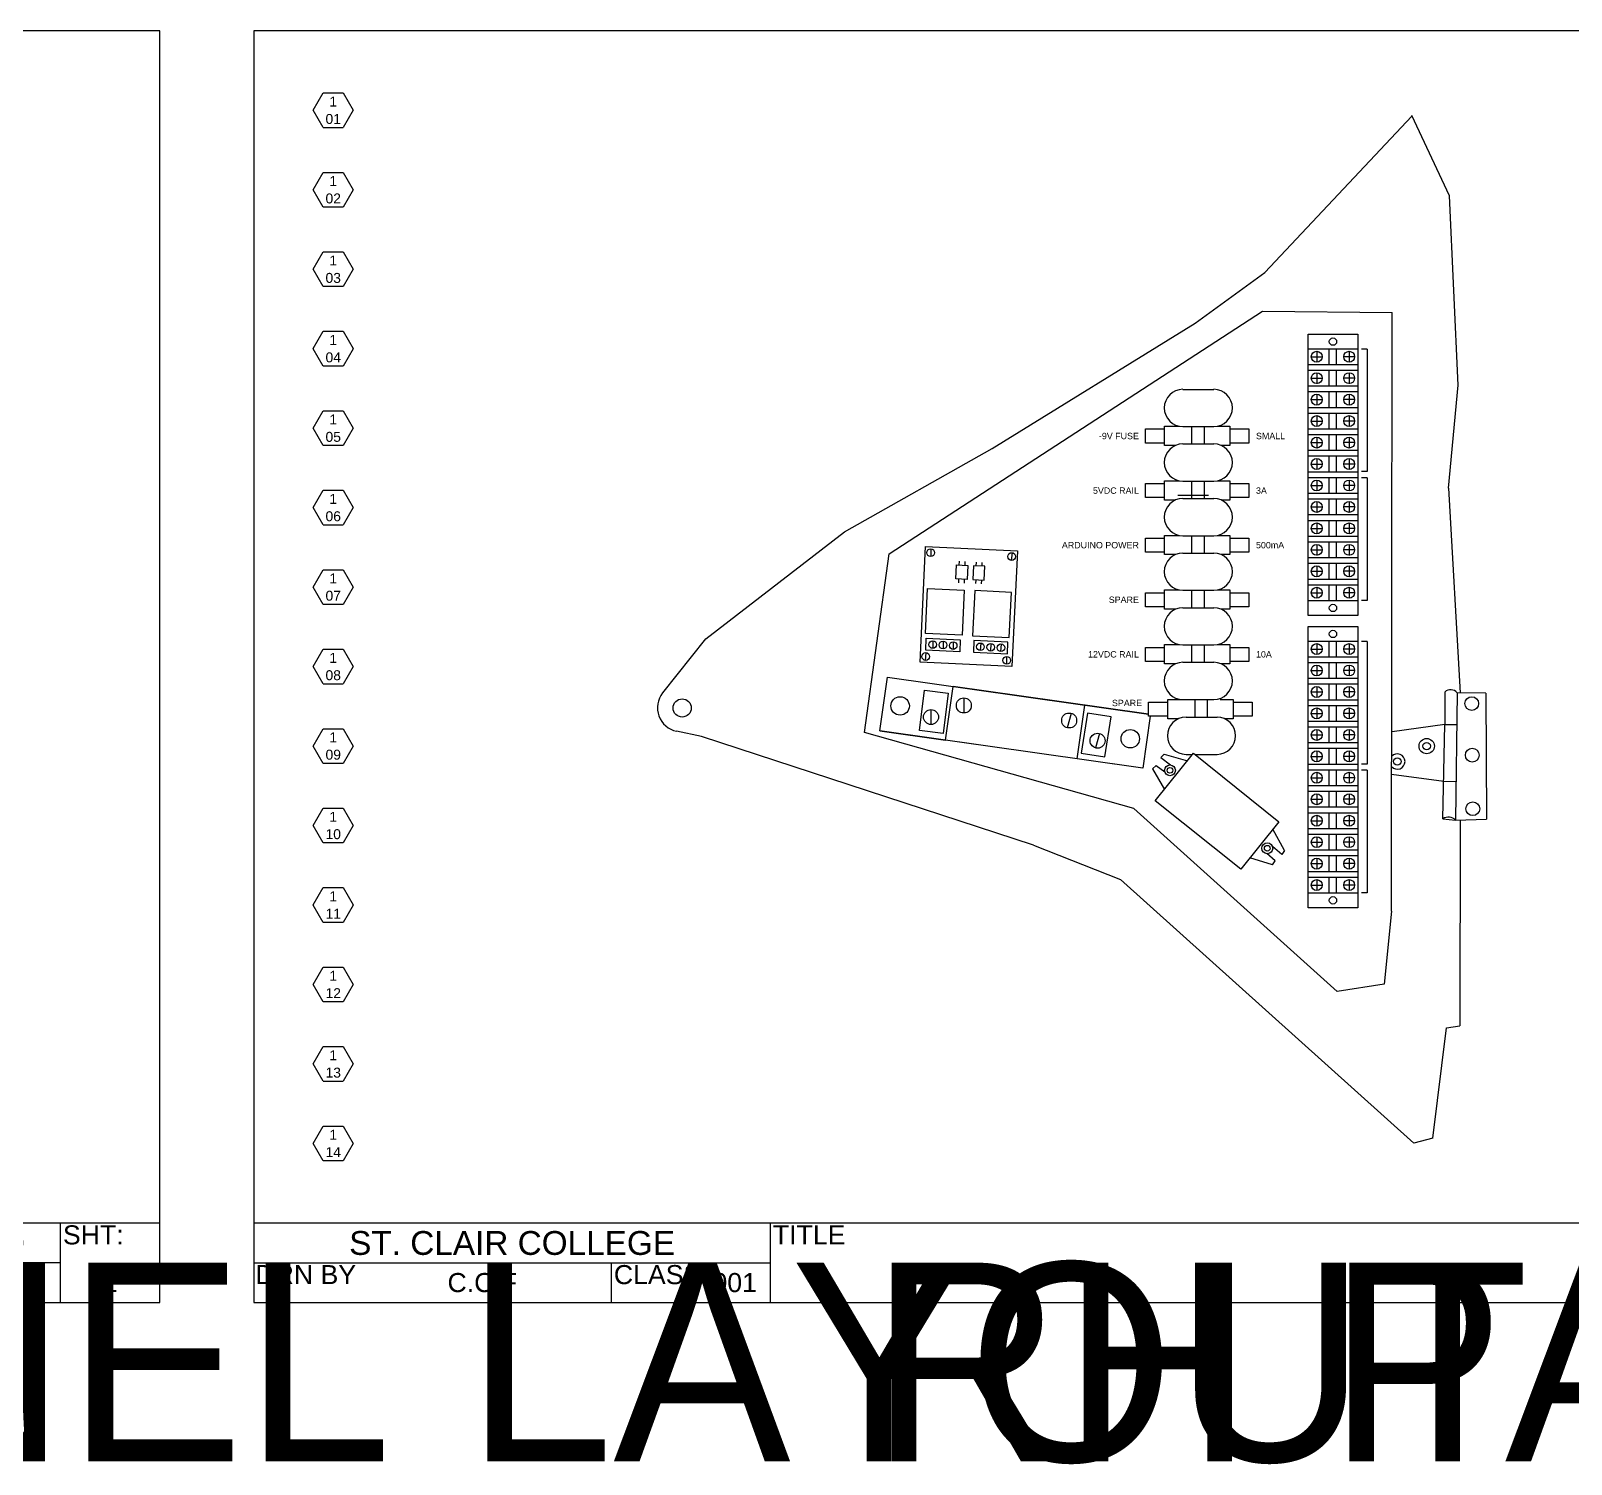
# Model space of a CAD drawing. Header units: inches. Extents: x 0 to 60.9, y -2 to 16.
# Drawn here: x 19.38 to 38.75, y -2.04 to 16 of the extents above; entities that cross this region are included whole.
import ezdxf
from ezdxf.enums import TextEntityAlignment as Align

# ---------------------------------------------------------------- set-up
doc = ezdxf.new("R2018")
doc.units = ezdxf.units.IN
doc.header["$MEASUREMENT"] = 0
doc.layers.add('DRAWING SHT', color=7, linetype='Continuous')
doc.styles.add('Annotative', font='arial.ttf')
doc.styles.get("Standard").update_dxf_attribs({"font": 'arial.ttf'})

# ---------------------------------------------------------------- blocks, each defined once
blk = doc.blocks.new('*U3')
at = {"layer": 'DRAWING SHT'}
blk.add_line((-0.126, 0), (0.126, 0), dxfattribs=at)
blk = doc.blocks.new('*U4')
at = {"layer": 'DRAWING SHT', "color": 0, "linetype": 'ByBlock', "lineweight": -2, "transparency": 16777216}
for p, rotation in [((2.856, 3.806), 59.99999999999999), ((3.235, 3.806), 300.0000000000001), ((2.856, 3.587), 120), ((3.235, 3.587), 240), ((3.046, 3.477), 180)]:
    blk.add_blockref('*U3', p, dxfattribs=dict(at, rotation=rotation))
blk.add_blockref('*U3', (3.046, 3.915), dxfattribs=at)
blk = doc.blocks.new('*U5')
at = {"layer": 'DRAWING SHT'}
blk.add_line((-0.126, 0), (0.126, 0), dxfattribs=at)
blk = doc.blocks.new('*U6')
at = {"layer": 'DRAWING SHT', "color": 0, "linetype": 'ByBlock', "lineweight": -2, "transparency": 16777216}
for p, rotation in [((2.856, 3.806), 59.99999999999999), ((3.235, 3.806), 300.0000000000001), ((2.856, 3.587), 120), ((3.235, 3.587), 240), ((3.046, 3.477), 180)]:
    blk.add_blockref('*U5', p, dxfattribs=dict(at, rotation=rotation))
blk.add_blockref('*U5', (3.046, 3.915), dxfattribs=at)
blk = doc.blocks.new('*U7')
at = {"layer": 'DRAWING SHT'}
blk.add_line((-0.126, 0), (0.126, 0), dxfattribs=at)
blk = doc.blocks.new('*U8')
at = {"layer": 'DRAWING SHT', "color": 0, "linetype": 'ByBlock', "lineweight": -2, "transparency": 16777216}
for p, rotation in [((2.856, 3.806), 59.99999999999999), ((3.235, 3.806), 300.0000000000001), ((2.856, 3.587), 120), ((3.235, 3.587), 240), ((3.046, 3.477), 180)]:
    blk.add_blockref('*U7', p, dxfattribs=dict(at, rotation=rotation))
blk.add_blockref('*U7', (3.046, 3.915), dxfattribs=at)
blk = doc.blocks.new('*U9')
at = {"layer": 'DRAWING SHT'}
blk.add_line((-0.126, 0), (0.126, 0), dxfattribs=at)
blk = doc.blocks.new('*U10')
at = {"layer": 'DRAWING SHT', "color": 0, "linetype": 'ByBlock', "lineweight": -2, "transparency": 16777216}
for p, rotation in [((2.856, 3.806), 59.99999999999999), ((3.235, 3.806), 300.0000000000001), ((2.856, 3.587), 120), ((3.235, 3.587), 240), ((3.046, 3.477), 180)]:
    blk.add_blockref('*U9', p, dxfattribs=dict(at, rotation=rotation))
blk.add_blockref('*U9', (3.046, 3.915), dxfattribs=at)
blk = doc.blocks.new('*U11')
at = {"layer": 'DRAWING SHT'}
blk.add_line((-0.126, 0), (0.126, 0), dxfattribs=at)
blk = doc.blocks.new('*U12')
at = {"layer": 'DRAWING SHT', "color": 0, "linetype": 'ByBlock', "lineweight": -2, "transparency": 16777216}
for p, rotation in [((2.856, 3.806), 59.99999999999999), ((3.235, 3.806), 300.0000000000001), ((2.856, 3.587), 120), ((3.235, 3.587), 240), ((3.046, 3.477), 180)]:
    blk.add_blockref('*U11', p, dxfattribs=dict(at, rotation=rotation))
blk.add_blockref('*U11', (3.046, 3.915), dxfattribs=at)
blk = doc.blocks.new('*U13')
at = {"layer": 'DRAWING SHT'}
blk.add_line((-0.126, 0), (0.126, 0), dxfattribs=at)
blk = doc.blocks.new('*U14')
at = {"layer": 'DRAWING SHT', "color": 0, "linetype": 'ByBlock', "lineweight": -2, "transparency": 16777216}
for p, rotation in [((2.856, 3.806), 59.99999999999999), ((3.235, 3.806), 300.0000000000001), ((2.856, 3.587), 120), ((3.235, 3.587), 240), ((3.046, 3.477), 180)]:
    blk.add_blockref('*U13', p, dxfattribs=dict(at, rotation=rotation))
blk.add_blockref('*U13', (3.046, 3.915), dxfattribs=at)
blk = doc.blocks.new('*U15')
at = {"layer": 'DRAWING SHT'}
blk.add_line((-0.126, 0), (0.126, 0), dxfattribs=at)
blk = doc.blocks.new('*U16')
at = {"layer": 'DRAWING SHT', "color": 0, "linetype": 'ByBlock', "lineweight": -2, "transparency": 16777216}
for p, rotation in [((2.856, 3.806), 59.99999999999999), ((3.235, 3.806), 300.0000000000001), ((2.856, 3.587), 120), ((3.235, 3.587), 240), ((3.046, 3.477), 180)]:
    blk.add_blockref('*U15', p, dxfattribs=dict(at, rotation=rotation))
blk.add_blockref('*U15', (3.046, 3.915), dxfattribs=at)
blk = doc.blocks.new('*U17')
at = {"layer": 'DRAWING SHT'}
blk.add_line((-0.126, 0), (0.126, 0), dxfattribs=at)
blk = doc.blocks.new('*U18')
at = {"layer": 'DRAWING SHT', "color": 0, "linetype": 'ByBlock', "lineweight": -2, "transparency": 16777216}
for p, rotation in [((2.856, 3.806), 59.99999999999999), ((3.235, 3.806), 300.0000000000001), ((2.856, 3.587), 120), ((3.235, 3.587), 240), ((3.046, 3.477), 180)]:
    blk.add_blockref('*U17', p, dxfattribs=dict(at, rotation=rotation))
blk.add_blockref('*U17', (3.046, 3.915), dxfattribs=at)
blk = doc.blocks.new('*U19')
at = {"layer": 'DRAWING SHT'}
blk.add_line((-0.126, 0), (0.126, 0), dxfattribs=at)
blk = doc.blocks.new('*U20')
at = {"layer": 'DRAWING SHT', "color": 0, "linetype": 'ByBlock', "lineweight": -2, "transparency": 16777216}
for p, rotation in [((2.856, 3.806), 59.99999999999999), ((3.235, 3.806), 300.0000000000001), ((2.856, 3.587), 120), ((3.235, 3.587), 240), ((3.046, 3.477), 180)]:
    blk.add_blockref('*U19', p, dxfattribs=dict(at, rotation=rotation))
blk.add_blockref('*U19', (3.046, 3.915), dxfattribs=at)
blk = doc.blocks.new('*U21')
at = {"layer": 'DRAWING SHT'}
blk.add_line((-0.126, 0), (0.126, 0), dxfattribs=at)
blk = doc.blocks.new('*U22')
at = {"layer": 'DRAWING SHT', "color": 0, "linetype": 'ByBlock', "lineweight": -2, "transparency": 16777216}
for p, rotation in [((2.856, 3.806), 59.99999999999999), ((3.235, 3.806), 300.0000000000001), ((2.856, 3.587), 120), ((3.235, 3.587), 240), ((3.046, 3.477), 180)]:
    blk.add_blockref('*U21', p, dxfattribs=dict(at, rotation=rotation))
blk.add_blockref('*U21', (3.046, 3.915), dxfattribs=at)
blk = doc.blocks.new('*U23')
at = {"layer": 'DRAWING SHT'}
blk.add_line((-0.126, 0), (0.126, 0), dxfattribs=at)
blk = doc.blocks.new('*U24')
at = {"layer": 'DRAWING SHT', "color": 0, "linetype": 'ByBlock', "lineweight": -2, "transparency": 16777216}
for p, rotation in [((2.856, 3.806), 59.99999999999999), ((3.235, 3.806), 300.0000000000001), ((2.856, 3.587), 120), ((3.235, 3.587), 240), ((3.046, 3.477), 180)]:
    blk.add_blockref('*U23', p, dxfattribs=dict(at, rotation=rotation))
blk.add_blockref('*U23', (3.046, 3.915), dxfattribs=at)
blk = doc.blocks.new('*U25')
at = {"layer": 'DRAWING SHT'}
blk.add_line((-0.126, 0), (0.126, 0), dxfattribs=at)
blk = doc.blocks.new('*U26')
at = {"layer": 'DRAWING SHT', "color": 0, "linetype": 'ByBlock', "lineweight": -2, "transparency": 16777216}
for p, rotation in [((2.856, 3.806), 59.99999999999999), ((3.235, 3.806), 300.0000000000001), ((2.856, 3.587), 120), ((3.235, 3.587), 240), ((3.046, 3.477), 180)]:
    blk.add_blockref('*U25', p, dxfattribs=dict(at, rotation=rotation))
blk.add_blockref('*U25', (3.046, 3.915), dxfattribs=at)
blk = doc.blocks.new('*U27')
at = {"layer": 'DRAWING SHT'}
blk.add_line((-0.126, 0), (0.126, 0), dxfattribs=at)
blk = doc.blocks.new('*U28')
at = {"layer": 'DRAWING SHT', "color": 0, "linetype": 'ByBlock', "lineweight": -2, "transparency": 16777216}
for p, rotation in [((2.856, 3.806), 59.99999999999999), ((3.235, 3.806), 300.0000000000001), ((2.856, 3.587), 120), ((3.235, 3.587), 240), ((3.046, 3.477), 180)]:
    blk.add_blockref('*U27', p, dxfattribs=dict(at, rotation=rotation))
blk.add_blockref('*U27', (3.046, 3.915), dxfattribs=at)
blk = doc.blocks.new('*U29')
at = {"layer": 'DRAWING SHT'}
blk.add_line((-0.126, 0), (0.126, 0), dxfattribs=at)
blk = doc.blocks.new('*U30')
at = {"layer": 'DRAWING SHT', "color": 0, "linetype": 'ByBlock', "lineweight": -2, "transparency": 16777216}
for p, rotation in [((2.856, 3.806), 59.99999999999999), ((3.235, 3.806), 300.0000000000001), ((2.856, 3.587), 120), ((3.235, 3.587), 240), ((3.046, 3.477), 180)]:
    blk.add_blockref('*U29', p, dxfattribs=dict(at, rotation=rotation))
blk.add_blockref('*U29', (3.046, 3.915), dxfattribs=at)
blk = doc.blocks.new('Electrical Border')
at = {"layer": 'DRAWING SHT'}
for p, q in [((0, 16), (0, 15)), ((0, 1), (21, 1)), ((6.5, 0), (6.5, 1)), ((16.75, 0), (16.75, 1)), ((19.75, 0), (19.75, 1)), ((0, 0.5), (6.5, 0.5)), ((4.5, 0), (4.5, 0.5)), ((19.75, 0.5), (16.75, 0.5)), ((21, 0), (21, 0.5))]:
    blk.add_line(p, q, dxfattribs=at)
blk.add_lwpolyline([(0, 0), (21, 0), (21, 16), (0, 16)], close=True, dxfattribs=at)
for name, p in [('*U4', (-2.046, 11.304)), ('*U6', (-2.046, 10.304)), ('*U8', (-2.046, 9.304)), ('*U10', (-2.046, 8.304)), ('*U12', (-2.046, 7.304)), ('*U14', (-2.046, 6.304)), ('*U16', (-2.046, 5.304)), ('*U18', (-2.046, 4.304)), ('*U20', (-2.046, 3.304)), ('*U22', (-2.046, 2.304)), ('*U24', (-2.046, 1.304)), ('*U26', (-2.046, 0.304)), ('*U28', (-2.046, -0.696)), ('*U30', (-2.046, -1.696))]:
    blk.add_blockref(name, p, dxfattribs=at)
for s, width, gutter_width, heights, insert, char_height, attachment_point in [('1', 0.20061, 1, [0.247], (1, 15.11), 0.125, 5), ('01', 0.20061, 1, [0.247], (1, 14.89), 0.125, 5), ('1', 0.20061, 1, [0.247], (1, 14.11), 0.125, 5), ('02', 0.20061, 1, [0.247], (1, 13.89), 0.125, 5), ('1', 0.20061, 1, [0.247], (1, 13.11), 0.125, 5), ('03', 0.20061, 1, [0.247], (1, 12.89), 0.125, 5), ('1', 0.20061, 1, [0.247], (1, 12.11), 0.125, 5), ('04', 0.20061, 1, [0.247], (1, 11.89), 0.125, 5), ('1', 0.20061, 1, [0.247], (1, 11.11), 0.125, 5), ('05', 0.20061, 1, [0.247], (1, 10.89), 0.125, 5), ('1', 0.20061, 1, [0.247], (1, 10.11), 0.125, 5), ('06', 0.20061, 1, [0.247], (1, 9.891), 0.125, 5), ('1', 0.20061, 1, [0.247], (1, 9.11), 0.125, 5), ('07', 0.20061, 1, [0.247], (1, 8.891), 0.125, 5), ('1', 0.20061, 1, [0.247], (1, 8.11), 0.125, 5), ('08', 0.20061, 1, [0.247], (1, 7.891), 0.125, 5), ('1', 0.20061, 1, [0.247], (1, 7.11), 0.125, 5), ('09', 0.20061, 1, [0.247], (1, 6.891), 0.125, 5), ('1', 0.20061, 1, [0.247], (1, 6.11), 0.125, 5), ('10', 0.20061, 1, [0.247], (1, 5.891), 0.125, 5), ('1', 0.20061, 1, [0.247], (1, 5.11), 0.125, 5), ('11', 0.20061, 1, [0.247], (1, 4.891), 0.125, 5), ('1', 0.20061, 1, [0.247], (1, 4.11), 0.125, 5), ('12', 0.20061, 1, [0.247], (1, 3.891), 0.125, 5), ('1', 0.20061, 1, [0.247], (1, 3.11), 0.125, 5), ('13', 0.20061, 1, [0.247], (1, 2.891), 0.125, 5), ('1', 0.20061, 1, [0.247], (1, 2.11), 0.125, 5), ('14', 0.20061, 1, [0.247], (1, 1.891), 0.125, 5), ('ST. CLAIR COLLEGE', 6.5, 2, [0.493], (3.25, 0.746), 0.3, 5), ('DRN BY', 4.5, 2, [0.38], (0.021, 0.47), 0.24, 1)]:
    blk.add_mtext_dynamic_manual_height_columns(s, width=width, gutter_width=gutter_width, heights=heights, dxfattribs=dict(at, insert=insert, char_height=char_height, attachment_point=attachment_point))
at = {"layer": 'DRAWING SHT', "char_height": 0.24, "width": 2, "attachment_point": 1, "style": 'Annotative'}
for s, insert in [('TITLE', (6.53, 0.97)), ('CLASS', (4.53, 0.47))]:
    blk.add_mtext(s, dxfattribs=dict(at, insert=insert))
at = {"layer": 'DRAWING SHT', "char_height": 0.24, "width": 3, "attachment_point": 1}
for s, insert in [('DATE', (16.78, 0.97)), ('SHT:', (19.78, 0.97)), ('SCALE', (16.78, 0.47))]:
    blk.add_mtext(s, dxfattribs=dict(at, insert=insert))
at = {"layer": 'DRAWING SHT'}
for tag, p in [('DATE', (18.75, 0.75)), ('DRN_BY', (2.875, 0.25)), ('CLS', (6.05, 0.25)), ('SCALE', (18.85, 0.25)), ('SHT', (20.375, 0.25))]:
    blk.add_attdef(tag, text='', height=0.24, dxfattribs=at).set_placement(p, align=Align.MIDDLE_CENTER)
at = {"layer": 'DRAWING SHT', "lineweight": 30, "flags": 104}
blk.add_attdef('TITLE', text='', height=0.24, dxfattribs=at).set_placement((7.75, 0.5), align=Align.MIDDLE_LEFT)
blk = doc.blocks.new('*U99')
for p, q in [((0.311, 0.097), (-0.311, 0.097)), ((-0.273, 0), (-0.135, 0)), ((-0.204, 0.069), (-0.204, -0.069)), ((-0.046, -0.097), (-0.046, 0.097)), ((0.046, -0.097), (0.046, 0.097)), ((0.273, 0), (0.135, 0)), ((0.204, 0.069), (0.204, -0.069)), ((-0.311, -0.097), (0.311, -0.097))]:
    blk.add_line(p, q)
for centre in [(-0.204, 0), (0.204, 0)]:
    blk.add_circle(centre, 0.0688)
blk = doc.blocks.new('*U100')
at = {"color": 0, "linetype": 'ByBlock', "lineweight": -2, "transparency": 16777216}
for p in [(0, 2.97), (0, 2.7), (0, 2.43), (0, 2.16), (0, 1.89), (0, 1.62), (0, 1.35), (0, 1.08), (0, 0.81), (0, 0.54), (0, 0.27), (0, 0)]:
    blk.add_blockref('*U99', p, dxfattribs=at)
blk = doc.blocks.new('*U102')
for p, q in [((0.311, 0.097), (-0.311, 0.097)), ((-0.273, 0), (-0.135, 0)), ((-0.204, 0.069), (-0.204, -0.069)), ((-0.046, -0.097), (-0.046, 0.097)), ((0.046, -0.097), (0.046, 0.097)), ((0.273, 0), (0.135, 0)), ((0.204, 0.069), (0.204, -0.069)), ((-0.311, -0.097), (0.311, -0.097))]:
    blk.add_line(p, q)
for centre in [(-0.204, 0), (0.204, 0)]:
    blk.add_circle(centre, 0.0688)
blk = doc.blocks.new('*U101')
at = {"color": 0, "linetype": 'ByBlock', "lineweight": -2, "transparency": 16777216}
for p in [(0, 2.97), (0, 2.7), (0, 2.43), (0, 2.16), (0, 1.89), (0, 1.62), (0, 1.35), (0, 1.08), (0, 0.81), (0, 0.54), (0, 0.27), (0, 0)]:
    blk.add_blockref('*U102', p, dxfattribs=at)

msp = doc.modelspace()

# ---------------------------------------------------------------- linework, layer by layer
for p, q in [((34.899, 12.957), (36.747, 14.924)), ((37.22, 13.922), (36.747, 14.936)), ((37.332, 11.541), (37.22, 13.922)), ((34.023, 12.323), (34.899, 12.957)), ((30.171, 9.417), (34.87, 12.473)), ((34.87, 12.473), (36.5, 12.456)), ((36.491, 4.922), (36.5, 12.456)), ((31.468, 10.744), (34.023, 12.323)), ((36.186, 11.996), (36.116, 11.996)), ((36.186, 11.996), (36.186, 10.453)), ((33.867, 11.488), (34.256, 11.488)), ((37.207, 10.245), (37.332, 11.541)), ((33.867, 11.021), (34.256, 11.021)), ((29.612, 9.695), (31.468, 10.744)), ((33.867, 10.802), (34.256, 10.802)), ((33.867, 10.334), (34.256, 10.334)), ((36.186, 10.453), (36.116, 10.453)), ((36.186, 10.376), (36.116, 10.376)), ((36.186, 10.376), (36.186, 8.833)), ((33.802, 10.157), (34.191, 10.157)), ((33.867, 10.115), (34.256, 10.115)), ((37.207, 10.245), (37.355, 7.67)), ((27.866, 8.348), (29.612, 9.695)), ((33.867, 9.647), (34.256, 9.647)), ((29.862, 7.169), (30.171, 9.417)), ((30.695, 9.482), (30.695, 9.385)), ((31.054, 9.278), (31.057, 9.326)), ((31.127, 9.274), (31.129, 9.322)), ((31.269, 9.268), (31.272, 9.315)), ((31.342, 9.264), (31.344, 9.312)), ((31.719, 9.433), (31.709, 9.337)), ((33.867, 9.428), (34.256, 9.428)), ((31.046, 9.103), (31.044, 9.055)), ((31.118, 9.1), (31.116, 9.052)), ((31.261, 9.093), (31.259, 9.045)), ((31.333, 9.089), (31.331, 9.042)), ((33.867, 8.96), (34.256, 8.96)), ((33.867, 8.741), (34.256, 8.741)), ((36.186, 8.833), (36.116, 8.833)), ((27.324, 7.668), (27.866, 8.348)), ((30.628, 8.079), (30.637, 8.175)), ((30.721, 8.325), (30.721, 8.23)), ((30.85, 8.32), (30.85, 8.224)), ((30.978, 8.313), (30.978, 8.217)), ((31.326, 8.297), (31.316, 8.201)), ((31.454, 8.291), (31.445, 8.196)), ((31.583, 8.284), (31.574, 8.189)), ((33.867, 8.273), (34.256, 8.273)), ((36.186, 8.317), (36.116, 8.317)), ((36.186, 8.317), (36.186, 6.774)), ((31.652, 8.03), (31.652, 8.127)), ((33.867, 8.054), (34.256, 8.054)), ((30.153, 7.868), (31.806, 7.632)), ((30.883, 7.076), (30.979, 7.75)), ((31.806, 7.632), (30.979, 7.75)), ((31.112, 7.605), (31.112, 7.417)), ((33.436, 7.4), (31.806, 7.632)), ((31.806, 7.632), (32.632, 7.514)), ((33.867, 7.586), (34.256, 7.586)), ((37.163, 7.68), (37.164, 7.272)), ((37.316, 7.671), (37.296, 6.068)), ((37.676, 7.664), (37.316, 7.671)), ((37.676, 7.664), (37.686, 6.081)), ((30.699, 7.461), (30.699, 7.272)), ((32.463, 7.412), (32.411, 7.231)), ((32.536, 6.84), (32.632, 7.514)), ((33.907, 7.364), (34.297, 7.364)), ((27.813, 7.121), (27.498, 7.186)), ((31.709, 6.958), (30.057, 7.194)), ((30.057, 7.194), (30.883, 7.076)), ((37.164, 7.272), (36.499, 7.18)), ((37.138, 6.086), (37.164, 7.272)), ((37.164, 7.272), (37.312, 7.271)), ((31.99, 5.752), (27.813, 7.121)), ((33.252, 6.214), (29.862, 7.169)), ((32.82, 7.158), (32.767, 6.977)), ((33.362, 6.723), (32.536, 6.84)), ((33.632, 6.9), (33.589, 6.857)), ((33.589, 6.857), (33.712, 6.763)), ((33.632, 6.9), (33.925, 6.815)), ((33.907, 6.896), (33.988, 6.896)), ((34.016, 6.896), (34.297, 6.896)), ((33.485, 6.712), (33.53, 6.757)), ((33.485, 6.712), (33.635, 6.452)), ((33.53, 6.757), (33.64, 6.675)), ((36.186, 6.774), (36.116, 6.774)), ((36.186, 6.697), (36.116, 6.697)), ((36.186, 6.697), (36.186, 5.154)), ((37.148, 6.555), (36.493, 6.643)), ((37.3, 6.55), (37.148, 6.555)), ((35.808, 3.912), (33.252, 6.214)), ((37.138, 6.086), (37.296, 6.068)), ((37.296, 6.068), (37.686, 6.081)), ((37.355, 6.07), (37.353, 3.479)), ((35.145, 5.688), (34.998, 5.955)), ((31.99, 5.752), (33.081, 5.323)), ((35.028, 5.557), (34.924, 5.647)), ((35.113, 5.636), (34.994, 5.735)), ((35.145, 5.688), (35.113, 5.636)), ((34.994, 5.504), (34.708, 5.593)), ((34.994, 5.504), (35.028, 5.557)), ((36.774, 2.003), (33.081, 5.323)), ((36.186, 5.154), (36.116, 5.154)), ((36.491, 4.922), (36.399, 4.004)), ((36.399, 4.004), (35.808, 3.912)), ((37.01, 2.067), (37.182, 3.455)), ((37.182, 3.455), (37.353, 3.479)), ((37.01, 2.067), (36.774, 2.003))]:
    msp.add_line(p, q)
for points in [[(35.443, 12.183), (36.066, 12.183), (36.066, 8.643), (35.443, 8.643)], [(30.63, 9.51), (31.786, 9.455), (31.717, 8.002), (30.561, 8.057)], [(31.018, 9.28), (31.163, 9.273), (31.154, 9.098), (31.01, 9.105)], [(31.378, 9.262), (31.233, 9.269), (31.225, 9.095), (31.369, 9.088)], [(30.656, 8.984), (31.116, 8.962), (31.089, 8.396), (30.628, 8.418)], [(31.711, 8.934), (31.25, 8.956), (31.223, 8.389), (31.684, 8.367)], [(30.639, 8.356), (31.067, 8.336), (31.06, 8.188), (30.632, 8.208)], [(35.443, 8.504), (36.066, 8.504), (36.066, 4.965), (35.443, 4.965)], [(31.667, 8.307), (31.239, 8.327), (31.232, 8.18), (31.66, 8.159)], [(30.618, 7.702), (30.916, 7.664), (30.851, 7.16), (30.553, 7.198)], [(32.965, 7.367), (32.669, 7.414), (32.59, 6.911), (32.886, 6.865)], [(33.999, 6.909), (35.074, 6.048), (34.596, 5.45), (33.52, 6.311)]]:
    msp.add_lwpolyline(points, close=True)
for points in [[(33.638, 10.813), (33.396, 10.813), (33.396, 10.99), (33.638, 10.99)], [(33.774, 10.782), (33.638, 10.782), (33.638, 11.024), (33.826, 11.024)], [(33.98, 10.802), (33.98, 11.021)], [(34.134, 11.021), (34.134, 10.802)], [(34.297, 11.024), (34.46, 11.024), (34.46, 10.782), (34.349, 10.782)], [(34.46, 10.99), (34.698, 10.99), (34.698, 10.813), (34.46, 10.813)], [(33.638, 10.126), (33.396, 10.126), (33.396, 10.303), (33.638, 10.303)], [(33.774, 10.095), (33.638, 10.095), (33.638, 10.337), (33.826, 10.337)], [(33.98, 10.115), (33.98, 10.334)], [(34.134, 10.334), (34.134, 10.115)], [(34.297, 10.337), (34.46, 10.337), (34.46, 10.095), (34.349, 10.095)], [(34.46, 10.303), (34.698, 10.303), (34.698, 10.126), (34.46, 10.126)], [(33.638, 9.439), (33.396, 9.439), (33.396, 9.616), (33.638, 9.616)], [(33.774, 9.409), (33.638, 9.409), (33.638, 9.65), (33.826, 9.65)], [(33.98, 9.428), (33.98, 9.647)], [(34.134, 9.647), (34.134, 9.428)], [(34.297, 9.65), (34.46, 9.65), (34.46, 9.409), (34.349, 9.409)], [(34.46, 9.616), (34.698, 9.616), (34.698, 9.439), (34.46, 9.439)], [(33.638, 8.752), (33.396, 8.752), (33.396, 8.929), (33.638, 8.929)], [(33.774, 8.722), (33.638, 8.722), (33.638, 8.964), (33.826, 8.964)], [(33.98, 8.741), (33.98, 8.96)], [(34.134, 8.96), (34.134, 8.741)], [(34.297, 8.964), (34.46, 8.964), (34.46, 8.722), (34.349, 8.722)], [(34.46, 8.929), (34.698, 8.929), (34.698, 8.752), (34.46, 8.752)], [(33.638, 8.065), (33.396, 8.065), (33.396, 8.242), (33.638, 8.242)], [(33.774, 8.035), (33.638, 8.035), (33.638, 8.277), (33.826, 8.277)], [(33.98, 8.054), (33.98, 8.273)], [(34.134, 8.273), (34.134, 8.054)], [(34.297, 8.277), (34.46, 8.277), (34.46, 8.035), (34.349, 8.035)], [(34.46, 8.242), (34.698, 8.242), (34.698, 8.065), (34.46, 8.065)], [(33.455, 7.375), (33.362, 6.723), (30.057, 7.194), (30.153, 7.868), (33.436, 7.4)], [(33.814, 7.344), (33.678, 7.344), (33.678, 7.586), (33.867, 7.586)], [(34.02, 7.364), (34.02, 7.583)], [(34.174, 7.583), (34.174, 7.364)], [(34.337, 7.586), (34.501, 7.586), (34.501, 7.344), (34.39, 7.344)], [(33.678, 7.375), (33.436, 7.375), (33.436, 7.552), (33.678, 7.552)], [(34.501, 7.552), (34.739, 7.552), (34.739, 7.375), (34.501, 7.375)]]:
    msp.add_lwpolyline(points)
for centre, radius in [((35.755, 12.089), 0.0465), ((30.695, 9.433), 0.0485), ((31.714, 9.385), 0.0485), ((35.755, 8.738), 0.0465), ((35.755, 8.411), 0.0465), ((30.633, 8.127), 0.0485), ((30.721, 8.278), 0.0479), ((30.85, 8.272), 0.0479), ((30.978, 8.265), 0.0479), ((31.321, 8.249), 0.0479), ((31.45, 8.243), 0.0479), ((31.578, 8.237), 0.0479), ((31.652, 8.079), 0.0485), ((27.569, 7.48), 0.114), ((30.311, 7.505), 0.116), ((31.112, 7.511), 0.0942), ((37.501, 7.535), 0.0865), ((30.699, 7.366), 0.0942), ((32.437, 7.322), 0.0942), ((33.205, 7.092), 0.116), ((32.794, 7.068), 0.0942), ((36.934, 7), 0.0963), ((36.934, 7), 0.0464), ((36.565, 6.806), 0.0464), ((37.508, 6.886), 0.0865), ((33.705, 6.695), 0.0679), ((33.705, 6.695), 0.036), ((37.514, 6.212), 0.0865), ((34.929, 5.714), 0.0679), ((34.929, 5.714), 0.036), ((35.755, 5.059), 0.0465)]:
    msp.add_circle(centre, radius)
for centre, radius, start, end in [((33.867, 11.255), 0.234, 90, 270), ((34.256, 11.255), 0.234, 270, 90), ((33.867, 10.568), 0.234, 90, 270), ((34.256, 10.568), 0.234, 270, 90), ((33.867, 9.881), 0.234, 90, 270), ((34.256, 9.881), 0.234, 270, 90), ((33.867, 9.194), 0.234, 90, 270), ((34.256, 9.194), 0.234, 270, 90), ((33.867, 8.507), 0.234, 90, 270), ((34.256, 8.507), 0.234, 270, 90), ((33.867, 7.82), 0.234, 90, 270), ((34.256, 7.82), 0.234, 270, 90), ((27.559, 7.481), 0.301, 141.4071, 258.3226), ((37.235, 7.604), 0.105, 39.5957, 133.4748), ((33.907, 7.13), 0.234, 90, 270), ((34.297, 7.13), 0.234, 270, 90), ((36.565, 6.806), 0.0963, 221.4719, 138.4008), ((37.207, 5.986), 0.121, 42.5994, 124.8254)]:
    msp.add_arc(centre, radius, start, end)

# ---------------------------------------------------------------- block references
ref = msp.add_blockref('Electrical Border', (0, 0))
ref.add_attrib('DRN_BY', 'C.C.F', dxfattribs={"layer": 'DRAWING SHT', "height": 0.24}).set_placement((2.875, 0.25), align=Align.MIDDLE_CENTER)
ref.add_attrib('CLS', '001', dxfattribs={"layer": 'DRAWING SHT', "height": 0.24}).set_placement((6.05, 0.25), align=Align.MIDDLE_CENTER)
ref.add_attrib('DATE', "FEB'20", dxfattribs={"layer": 'DRAWING SHT', "height": 0.24}).set_placement((18.75, 0.75), align=Align.MIDDLE_CENTER)
ref.add_attrib('SCALE', 'FULL', dxfattribs={"layer": 'DRAWING SHT', "height": 0.24}).set_placement((18.85, 0.25), align=Align.MIDDLE_CENTER)
lines = msp.add_mtext('LH PANEL LAYOUT', dxfattribs={"layer": 'DRAWING SHT', "insert": (7.75, 0.5), "char_height": 2.5, "attachment_point": 1})
ref.add_attrib('TITLE', '', (7.75, 0.5), dxfattribs={"flags": 104}).embed_mtext(lines)
ref.add_attrib('SHT', '1', dxfattribs={"layer": 'DRAWING SHT', "height": 0.24}).set_placement((20.375, 0.25), align=Align.MIDDLE_CENTER)
ref = msp.add_blockref('Electrical Border', (22.18, 0))
ref.add_attrib('DRN_BY', 'C.C.F', dxfattribs={"layer": 'DRAWING SHT', "height": 0.24}).set_placement((25.055, 0.25), align=Align.MIDDLE_CENTER)
ref.add_attrib('CLS', '001', dxfattribs={"layer": 'DRAWING SHT', "height": 0.24}).set_placement((28.23, 0.25), align=Align.MIDDLE_CENTER)
ref.add_attrib('DATE', "FEB'20", dxfattribs={"layer": 'DRAWING SHT', "height": 0.24}).set_placement((40.93, 0.75), align=Align.MIDDLE_CENTER)
ref.add_attrib('SCALE', 'FULL', dxfattribs={"layer": 'DRAWING SHT', "height": 0.24}).set_placement((41.03, 0.25), align=Align.MIDDLE_CENTER)
lines = msp.add_mtext('RH PANEL LAYOUT', dxfattribs={"layer": 'DRAWING SHT', "insert": (29.93, 0.5), "char_height": 2.5, "attachment_point": 1})
ref.add_attrib('TITLE', '', (29.93, 0.5), dxfattribs={"flags": 104}).embed_mtext(lines)
ref.add_attrib('SHT', '2', dxfattribs={"layer": 'DRAWING SHT', "height": 0.24}).set_placement((42.555, 0.25), align=Align.MIDDLE_CENTER)
for name, p in [('*U100', (35.755, 8.929)), ('*U101', (35.755, 5.251))]:
    msp.add_blockref(name, p)

# ---------------------------------------------------------------- texts
at = {"char_height": 0.08}
for s, width, insert, attachment_point in [('-9V FUSE', 1.01971, (33.314, 10.901), 6), ('SMALL', 0.69284, (34.787, 10.901), 4), ('5VDC RAIL', 1.03394, (33.314, 10.214), 6), ('3A', 0.69284, (34.787, 10.214), 4), ('ARDUINO POWER', 1.09086, (33.314, 9.528), 6), ('500mA', 0.69284, (34.787, 9.528), 4), ('SPARE', 1.25463, (33.314, 8.841), 6), ('12VDC RAIL', 1.25463, (33.314, 8.154), 6), ('10A', 0.69284, (34.787, 8.154), 4), ('SPARE', 1.25463, (33.354, 7.542), 6)]:
    msp.add_mtext_dynamic_manual_height_columns(s, width=width, gutter_width=1, heights=[0], dxfattribs=dict(at, insert=insert, attachment_point=attachment_point))

doc.saveas('drawing.dxf')
